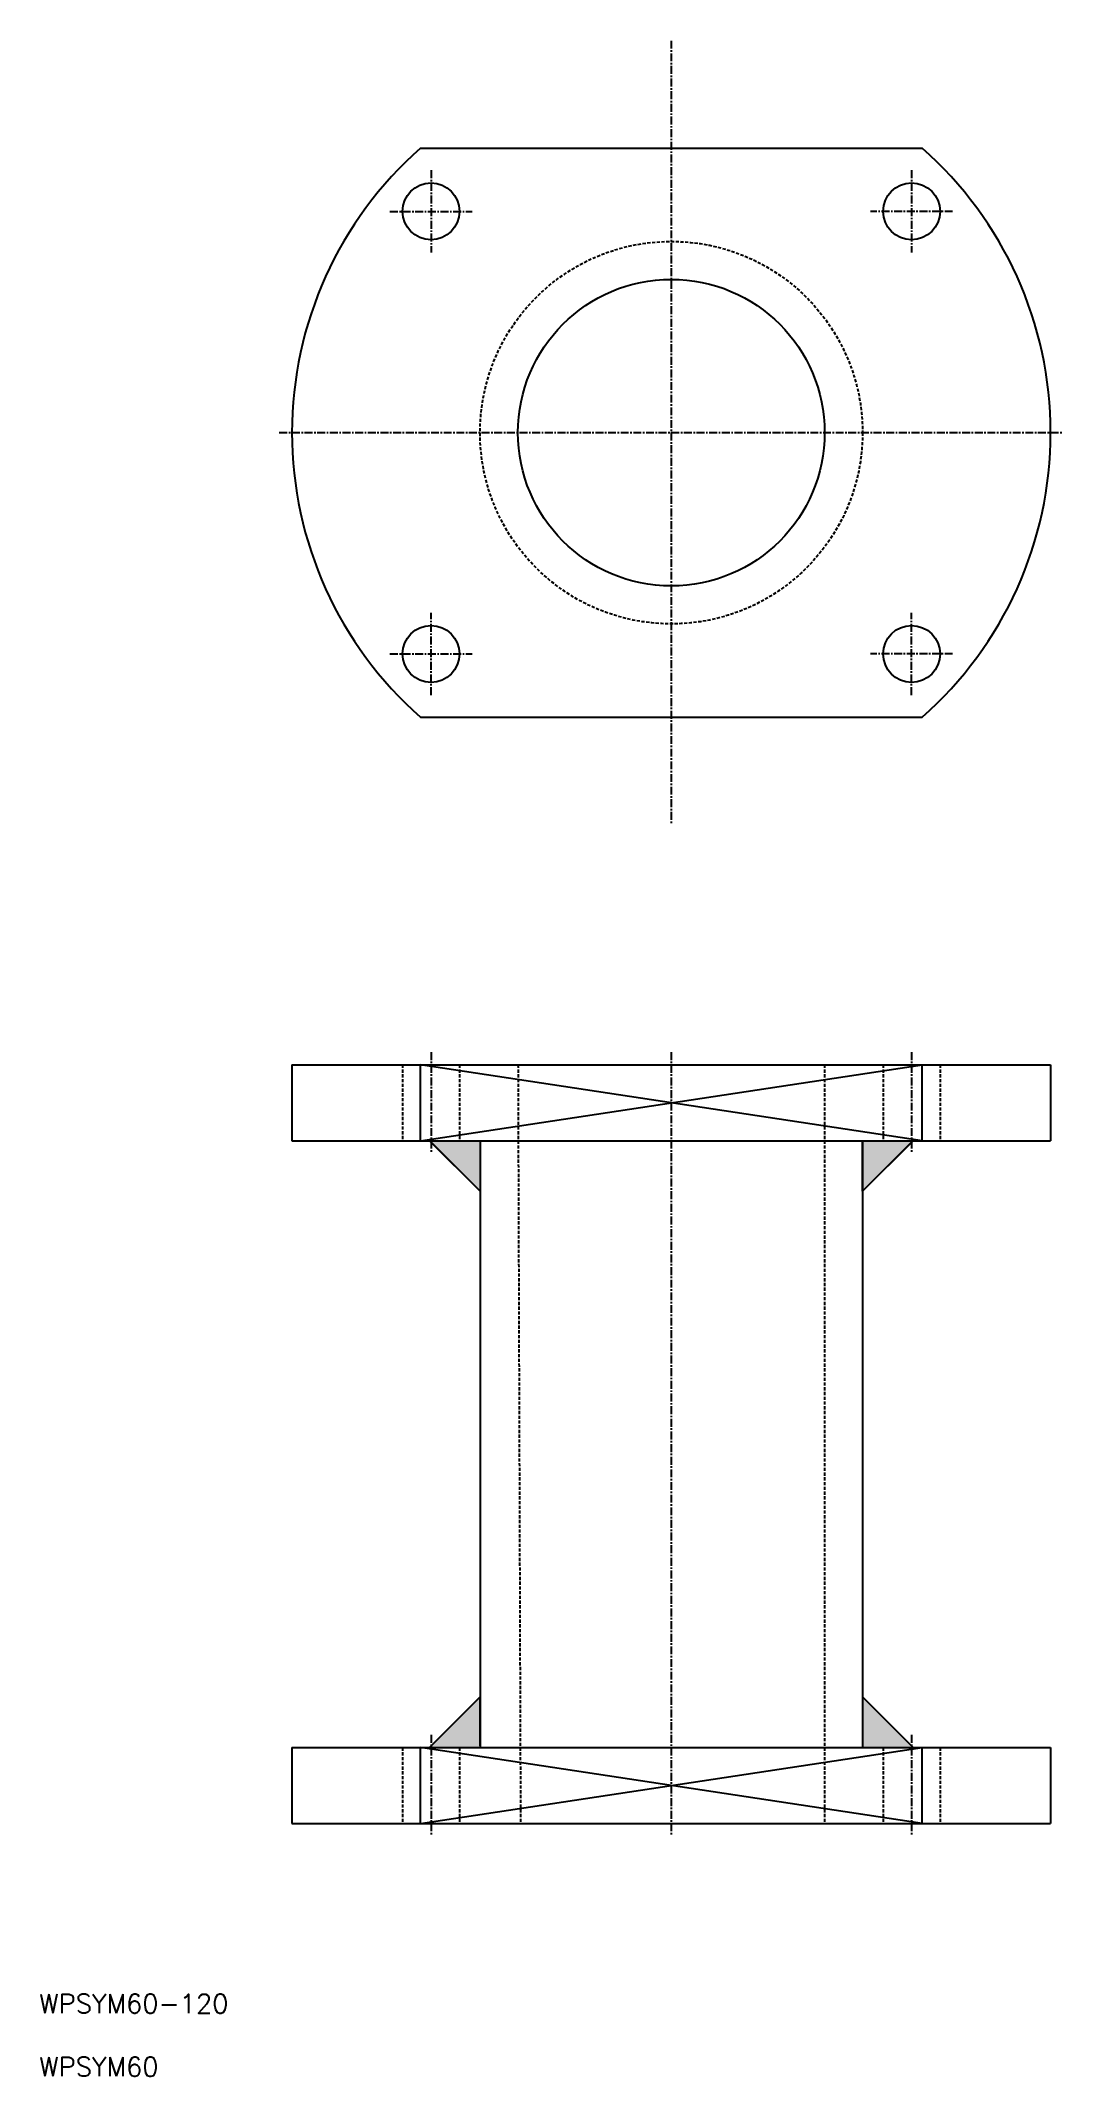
# Model space of a CAD drawing. Extents: x 10 to 172, y 10 to 332.
import ezdxf

# ---------------------------------------------------------------- set-up
doc = ezdxf.new("R2010")
doc.units = 0
doc.linetypes.add('CENTER', pattern=[2, 1.25, -0.25, 0.25, -0.25])
doc.linetypes.add('DASHED', pattern=[0.75, 0.5, -0.25])
doc.layers.get('0').update_dxf_attribs({"linetype": 'CONTINUOUS'})
doc.layers.add('CENTER', color=1, linetype='CENTER')
doc.styles.get("Standard").update_dxf_attribs({"font": 'txt.shx'})

# ---------------------------------------------------------------- blocks, each defined once
blk = doc.blocks.new('*U18')
at = {"color": 7, "linetype": 'CONTINUOUS'}
for p, q in [((72, 158), (79.75, 158)), ((72, 158), (72, 157.75)), ((79.75, 158), (79.75, 157.75)), ((140.25, 158), (148, 158)), ((140.25, 158), (140.25, 157.75)), ((148, 158), (148, 157.75)), ((79.75, 150), (72, 157.75)), ((79.75, 157.75), (79.75, 150)), ((148, 157.75), (140.25, 150)), ((140.25, 150), (140.25, 157.75)), ((79.75, 70), (72, 62.25)), ((79.75, 62.25), (79.75, 70)), ((140.25, 70), (140.25, 62.25)), ((148, 62.25), (140.25, 70)), ((72, 62.25), (72, 62)), ((72, 62), (79.75, 62)), ((79.75, 62.25), (79.75, 62)), ((140.25, 62.25), (140.25, 62)), ((140.25, 62), (148, 62)), ((148.25, 62), (148, 62.25)), ((148, 62), (148.25, 62))]:
    blk.add_line(p, q, dxfattribs=at)
for points in [[(72, 158), (72, 158), (79.75, 158)], [(72, 158), (72, 157.75), (79.75, 157.75)], [(140.25, 158), (140.25, 158), (148, 158)], [(140.25, 158), (140.25, 157.75), (148, 157.75)], [(79.75, 70), (72, 62.25), (79.75, 62.25)], [(140.25, 70), (140.25, 62.25), (148, 62.25)], [(72, 62.25), (72, 62), (79.75, 62)], [(72, 62), (72, 62), (79.75, 62)], [(140.25, 62.25), (140.25, 62), (148, 62)], [(140.25, 62), (140.25, 62), (148, 62)], [(148, 62.25), (148, 62), (148.25, 62)], [(148, 62), (148, 62), (148.25, 62)]]:
    blk.add_solid(points, dxfattribs=at)
at = {"color": 7, "linetype": 'CONTINUOUS', "extrusion": (0, 0, -1)}
for points in [[(-72, 158), (-79.75, 158), (-79.75, 157.75)], [(-140.25, 158), (-148, 158), (-148, 157.75)], [(-72, 157.75), (-79.75, 157.75), (-79.75, 150)], [(-140.25, 157.75), (-148, 157.75), (-140.25, 150)], [(-72, 62.25), (-79.75, 62.25), (-79.75, 62)], [(-140.25, 62.25), (-148, 62.25), (-148, 62)]]:
    blk.add_solid(points, dxfattribs=at)

msp = doc.modelspace()

# ---------------------------------------------------------------- linework, layer by layer
at = {"color": 7, "linetype": 'CONTINUOUS'}
for p, q in [((70.31, 315), (149.69, 315)), ((70.31, 225), (149.69, 225)), ((50, 170), (50, 158)), ((50, 170), (170, 170)), ((70.31, 158), (70.31, 170)), ((149.69, 158), (149.69, 170)), ((170, 170), (170, 158)), ((50, 158), (170, 158)), ((71.75, 158), (79.75, 150)), ((79.75, 158), (79.75, 62)), ((140.25, 158), (140.25, 62)), ((140.25, 150), (148.25, 158)), ((71.75, 62), (79.75, 70)), ((148.25, 62), (140.25, 70)), ((50, 62), (50, 50)), ((50, 62), (170, 62)), ((70.31, 50), (70.31, 62)), ((149.69, 50), (149.69, 62)), ((170, 62), (170, 50)), ((50, 50), (170, 50))]:
    msp.add_line(p, q, dxfattribs=at)
at = {"color": 3, "linetype": 'DASHED'}
for p, q in [((67.5, 170), (67.5, 158)), ((76.5, 170), (76.5, 158)), ((85.75, 170), (86.15, 50)), ((134.25, 170), (134.25, 50)), ((143.5, 170), (143.5, 158)), ((152.5, 170), (152.5, 158)), ((67.5, 62), (67.5, 50)), ((76.5, 62), (76.5, 50)), ((143.5, 62), (143.5, 50)), ((152.5, 62), (152.5, 50))]:
    msp.add_line(p, q, dxfattribs=at)
at = {"color": 3, "linetype": 'CONTINUOUS'}
for p, q in [((70.31, 158), (149.69, 170)), ((149.69, 158), (70.31, 170)), ((70.31, 50), (149.69, 62)), ((149.69, 50), (70.31, 62))]:
    msp.add_line(p, q, dxfattribs=at)
at = {"color": 7, "linetype": 'CONTINUOUS'}
for centre, radius in [((72, 305), 4.5), ((148, 305), 4.5), ((110, 270), 24.25), ((72, 235), 4.5), ((148, 235), 4.5)]:
    msp.add_circle(centre, radius, dxfattribs=at)
at = {"color": 3, "linetype": 'DASHED'}
msp.add_circle((110, 270), 30.25, dxfattribs=at)
at = {"color": 7, "linetype": 'CONTINUOUS'}
for start, end in [(131.4096, 228.5904), (311.4096, 48.5904)]:
    msp.add_arc((110, 270), 60, start, end, dxfattribs=at)
at = {"layer": 'CENTER', "color": 1, "linetype": 'CENTER'}
for p, q in [((110, 332), (110, 208)), ((72, 311.5), (72, 298.5)), ((148, 311.5), (148, 298.5)), ((65.5, 305), (78.5, 305)), ((154.5, 305), (141.5, 305)), ((48, 270), (172, 270)), ((72, 228.5), (72, 241.5)), ((148, 228.5), (148, 241.5)), ((65.5, 235), (78.5, 235)), ((154.5, 235), (141.5, 235)), ((72, 172), (72, 156)), ((110, 172), (110, 48)), ((148, 172), (148, 156)), ((72, 64), (72, 48)), ((148, 64), (148, 48))]:
    msp.add_line(p, q, dxfattribs=at)

# ---------------------------------------------------------------- block references
at = {"color": 7, "linetype": 'CONTINUOUS'}
msp.add_blockref('*U18', (0, 0), dxfattribs=at)

# ---------------------------------------------------------------- texts
for s, p in [('WPSYM60-120', (10, 20)), ('WPSYM60', (10, 10))]:
    msp.add_text(s, height=3, dxfattribs=at).set_placement(p)

doc.saveas('drawing.dxf')
